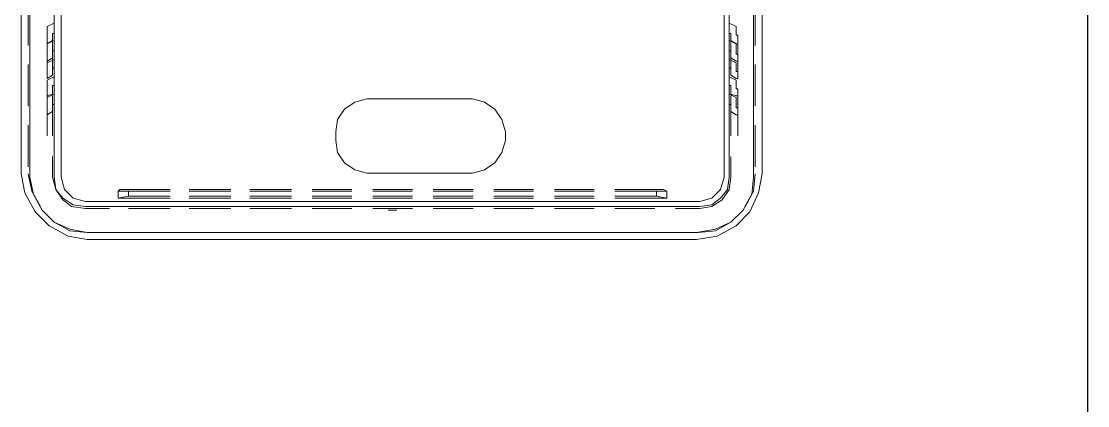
# Model space of a CAD drawing. Header units: millimetres. Extents: x 3165 to 8716, y -1118 to 2802.
# Drawn here: x 4537.2 to 4798, y -356.7 to -262.8 of the extents above; entities that cross this region are included whole.
import ezdxf

# ---------------------------------------------------------------- set-up
doc = ezdxf.new("R2010")
doc.units = ezdxf.units.MM
doc.layers.add('Camada 1', color=7, linetype='Continuous')
doc.layers.add('ELETRICA', color=3, linetype='Continuous')

msp = doc.modelspace()

# ---------------------------------------------------------------- linework, layer by layer
at = {"layer": 'Camada 1', "lineweight": 9}
for points in [[(4539.35, -118.88), (4539.35, -118.88), (4539.35, -300.92), (4539.35, -300.92)], [(4716.3, -118.88), (4716.3, -118.88), (4716.3, -300.92), (4716.3, -300.92)], [(4545.27, -300.92), (4545.27, -300.92), (4545.27, -122.27), (4545.27, -122.27)], [(4546.97, -300.92), (4546.97, -300.92), (4546.97, -122.27), (4546.97, -122.27)], [(4709.1, -122.27), (4709.1, -122.27), (4709.1, -300.92), (4709.1, -300.92)], [(4710.37, -122.27), (4710.37, -122.27), (4710.37, -300.92), (4710.37, -300.92)], [(4537.23, -123.54), (4537.23, -123.54), (4537.23, -300.07), (4537.23, -300.07)], [(4718.42, -123.54), (4718.42, -123.54), (4718.42, -300.07), (4718.42, -300.07)], [(4538.92, -258.58), (4538.92, -258.58), (4538.92, -268.74), (4538.92, -268.74)], [(4716.72, -258.58), (4716.72, -258.58), (4716.72, -268.74), (4716.72, -268.74)], [(4543.58, -266.2), (4543.58, -266.2), (4543.58, -264.09), (4543.58, -264.09)], [(4543.58, -266.2), (4543.58, -266.2), (4543.58, -265.78), (4543.58, -265.78)], [(4544.85, -265.78), (4544.85, -265.78), (4544.85, -267.47), (4544.85, -267.47)], [(4544.85, -265.78), (4544.85, -265.78), (4545.27, -265.78), (4545.27, -265.78)], [(4710.8, -265.78), (4710.8, -265.78), (4710.37, -265.78), (4710.37, -265.78)], [(4710.8, -265.78), (4710.8, -265.78), (4710.8, -267.47), (4710.8, -267.47)], [(4543.58, -266.2), (4543.58, -266.2), (4543.58, -275.94), (4543.58, -275.94)], [(4543.58, -268.32), (4543.58, -268.32), (4543.58, -266.2), (4543.58, -266.2)], [(4545.27, -267.47), (4545.27, -267.47), (4543.58, -268.32), (4543.58, -268.32)], [(4544.85, -275.94), (4544.85, -275.94), (4544.85, -266.2), (4544.85, -266.2)], [(4710.8, -266.2), (4710.8, -266.2), (4710.8, -275.94), (4710.8, -275.94)], [(4712.49, -266.2), (4712.49, -266.2), (4712.07, -266.2), (4712.07, -266.2)], [(4712.49, -275.94), (4712.49, -275.94), (4712.49, -266.2), (4712.49, -266.2)], [(4712.49, -268.32), (4712.49, -268.32), (4712.49, -266.2), (4712.49, -266.2)], [(4543.58, -272.55), (4543.58, -272.55), (4543.58, -270.86), (4543.58, -270.86)], [(4712.49, -272.55), (4712.49, -272.55), (4712.49, -270.86), (4712.49, -270.86)], [(4538.92, -273.4), (4538.92, -273.4), (4538.92, -283.56), (4538.92, -283.56)], [(4543.58, -272.55), (4543.58, -272.55), (4544.85, -271.71), (4544.85, -271.71)], [(4716.72, -273.4), (4716.72, -273.4), (4716.72, -283.56), (4716.72, -283.56)], [(4543.58, -277.21), (4543.58, -277.21), (4545.27, -276.36), (4545.27, -276.36)], [(4543.58, -276.79), (4543.58, -276.79), (4543.58, -276.36), (4543.58, -276.36)], [(4544.85, -274.25), (4544.85, -274.25), (4545.27, -274.25), (4545.27, -274.25)], [(4544.85, -274.25), (4544.85, -274.25), (4544.85, -275.94), (4544.85, -275.94)], [(4712.07, -277.21), (4712.07, -277.21), (4710.37, -276.36), (4710.37, -276.36)], [(4712.07, -276.79), (4712.07, -276.79), (4710.8, -275.94), (4710.8, -275.94)], [(4712.49, -276.79), (4712.49, -276.79), (4712.49, -275.09), (4712.49, -275.09)], [(4543.58, -279.33), (4543.58, -279.33), (4543.58, -277.21), (4543.58, -277.21)], [(4544.85, -278.48), (4544.85, -278.48), (4545.27, -278.48), (4545.27, -278.48)], [(4544.85, -278.48), (4544.85, -278.48), (4544.85, -280.6), (4544.85, -280.6)], [(4710.8, -278.48), (4710.8, -278.48), (4710.37, -278.48), (4710.37, -278.48)], [(4710.8, -278.48), (4710.8, -278.48), (4710.8, -280.6), (4710.8, -280.6)], [(4712.07, -276.79), (4712.07, -276.79), (4712.49, -276.79), (4712.49, -276.79)], [(4543.58, -281.02), (4543.58, -281.02), (4543.58, -279.33), (4543.58, -279.33)], [(4543.58, -281.44), (4543.58, -281.44), (4545.27, -280.6), (4545.27, -280.6)], [(4543.58, -281.02), (4543.58, -281.02), (4544.85, -280.6), (4544.85, -280.6)], [(4543.58, -281.02), (4543.58, -281.02), (4543.58, -280.6), (4543.58, -280.6)], [(4543.58, -281.02), (4543.58, -281.02), (4543.58, -290.76), (4543.58, -290.76)], [(4543.58, -283.98), (4543.58, -283.98), (4543.58, -281.44), (4543.58, -281.44)], [(4544.85, -290.76), (4544.85, -290.76), (4544.85, -281.02), (4544.85, -281.02)], [(4712.07, -281.44), (4712.07, -281.44), (4710.37, -280.6), (4710.37, -280.6)], [(4712.07, -281.02), (4712.07, -281.02), (4710.8, -280.6), (4710.8, -280.6)], [(4710.8, -281.02), (4710.8, -281.02), (4710.8, -290.76), (4710.8, -290.76)], [(4712.07, -281.02), (4712.07, -281.02), (4712.49, -281.02), (4712.49, -281.02)], [(4712.07, -283.98), (4712.07, -283.98), (4712.07, -281.44), (4712.07, -281.44)], [(4712.49, -281.02), (4712.49, -281.02), (4712.49, -279.33), (4712.49, -279.33)], [(4712.49, -290.76), (4712.49, -290.76), (4712.49, -281.02), (4712.49, -281.02)], [(4543.58, -283.98), (4543.58, -283.98), (4543.58, -283.56), (4543.58, -283.56)], [(4543.58, -285.68), (4543.58, -285.68), (4543.58, -283.98), (4543.58, -283.98)], [(4544.85, -283.14), (4544.85, -283.14), (4545.27, -283.14), (4545.27, -283.14)], [(4544.85, -283.14), (4544.85, -283.14), (4544.85, -284.83), (4544.85, -284.83)], [(4710.8, -283.14), (4710.8, -283.14), (4710.37, -283.14), (4710.37, -283.14)], [(4710.8, -283.14), (4710.8, -283.14), (4710.8, -284.83), (4710.8, -284.83)], [(4712.49, -283.98), (4712.49, -283.98), (4712.07, -283.98), (4712.07, -283.98)], [(4712.49, -285.68), (4712.49, -285.68), (4712.49, -283.98), (4712.49, -283.98)], [(4543.58, -285.68), (4543.58, -285.68), (4544.85, -284.83), (4544.85, -284.83)], [(4543.58, -285.68), (4543.58, -285.68), (4543.58, -285.25), (4543.58, -285.25)], [(4712.07, -285.68), (4712.07, -285.68), (4710.8, -284.83), (4710.8, -284.83)], [(4712.49, -285.68), (4712.49, -285.68), (4712.07, -285.68), (4712.07, -285.68)], [(4538.92, -288.22), (4538.92, -288.22), (4538.92, -298.38), (4538.92, -298.38)], [(4716.72, -288.22), (4716.72, -288.22), (4716.72, -298.38), (4716.72, -298.38)], [(4614.13, -291.9), (4614.13, -291.9), (4614.13, -289.78), (4614.13, -289.78)], [(4655.62, -289.78), (4655.62, -289.78), (4655.62, -291.9), (4655.62, -291.9)], [(4544.85, -300.92), (4544.85, -300.92), (4544.85, -295.84), (4544.85, -295.84)], [(4710.8, -295.84), (4710.8, -295.84), (4710.8, -300.92), (4710.8, -300.92)], [(4563.48, -304.3), (4563.48, -304.3), (4560.94, -304.3), (4560.94, -304.3)], [(4573.64, -303.88), (4573.64, -303.88), (4561.36, -303.88), (4561.36, -303.88)], [(4573.64, -304.3), (4573.64, -304.3), (4563.9, -304.3), (4563.9, -304.3)], [(4588.45, -303.88), (4588.45, -303.88), (4578.29, -303.88), (4578.29, -303.88)], [(4588.45, -304.3), (4588.45, -304.3), (4578.29, -304.3), (4578.29, -304.3)], [(4603.27, -303.88), (4603.27, -303.88), (4593.11, -303.88), (4593.11, -303.88)], [(4603.27, -304.3), (4603.27, -304.3), (4593.11, -304.3), (4593.11, -304.3)], [(4618.09, -303.88), (4618.09, -303.88), (4608.35, -303.88), (4608.35, -303.88)], [(4618.09, -304.3), (4618.09, -304.3), (4608.35, -304.3), (4608.35, -304.3)], [(4632.9, -303.88), (4632.9, -303.88), (4623.17, -303.88), (4623.17, -303.88)], [(4632.9, -304.3), (4632.9, -304.3), (4623.17, -304.3), (4623.17, -304.3)], [(4647.72, -303.88), (4647.72, -303.88), (4637.98, -303.88), (4637.98, -303.88)], [(4647.72, -304.3), (4647.72, -304.3), (4637.98, -304.3), (4637.98, -304.3)], [(4662.54, -303.88), (4662.54, -303.88), (4652.8, -303.88), (4652.8, -303.88)], [(4662.54, -304.3), (4662.54, -304.3), (4652.8, -304.3), (4652.8, -304.3)], [(4677.35, -303.88), (4677.35, -303.88), (4667.62, -303.88), (4667.62, -303.88)], [(4677.35, -304.3), (4677.35, -304.3), (4667.62, -304.3), (4667.62, -304.3)], [(4694.29, -303.88), (4694.29, -303.88), (4682.43, -303.88), (4682.43, -303.88)], [(4692.17, -304.3), (4692.17, -304.3), (4682.43, -304.3), (4682.43, -304.3)], [(4692.59, -304.3), (4692.59, -304.3), (4695.13, -304.3), (4695.13, -304.3)], [(4703.18, -306.84), (4703.18, -306.84), (4552.89, -306.84), (4552.89, -306.84)], [(4560.94, -306), (4560.94, -306), (4563.48, -305.57), (4563.48, -305.57)], [(4561.36, -306), (4561.36, -306), (4573.64, -306), (4573.64, -306)], [(4563.9, -305.57), (4563.9, -305.57), (4573.64, -305.57), (4573.64, -305.57)], [(4578.29, -305.57), (4578.29, -305.57), (4588.45, -305.57), (4588.45, -305.57)], [(4578.29, -306), (4578.29, -306), (4588.45, -306), (4588.45, -306)], [(4593.11, -305.57), (4593.11, -305.57), (4603.27, -305.57), (4603.27, -305.57)], [(4593.11, -306), (4593.11, -306), (4603.27, -306), (4603.27, -306)], [(4608.35, -305.57), (4608.35, -305.57), (4618.09, -305.57), (4618.09, -305.57)], [(4608.35, -306), (4608.35, -306), (4618.09, -306), (4618.09, -306)], [(4623.17, -305.57), (4623.17, -305.57), (4632.9, -305.57), (4632.9, -305.57)], [(4623.17, -306), (4623.17, -306), (4632.9, -306), (4632.9, -306)], [(4637.98, -305.57), (4637.98, -305.57), (4647.72, -305.57), (4647.72, -305.57)], [(4637.98, -306), (4637.98, -306), (4647.72, -306), (4647.72, -306)], [(4652.8, -305.57), (4652.8, -305.57), (4662.54, -305.57), (4662.54, -305.57)], [(4652.8, -306), (4652.8, -306), (4662.54, -306), (4662.54, -306)], [(4667.62, -305.57), (4667.62, -305.57), (4677.35, -305.57), (4677.35, -305.57)], [(4667.62, -306), (4667.62, -306), (4677.35, -306), (4677.35, -306)], [(4682.43, -305.57), (4682.43, -305.57), (4692.17, -305.57), (4692.17, -305.57)], [(4682.43, -306), (4682.43, -306), (4694.29, -306), (4694.29, -306)], [(4695.13, -306), (4695.13, -306), (4692.59, -305.57), (4692.59, -305.57)], [(4703.18, -308.11), (4703.18, -308.11), (4552.89, -308.11), (4552.89, -308.11)], [(4558.82, -308.54), (4558.82, -308.54), (4552.89, -308.54), (4552.89, -308.54)], [(4573.64, -308.54), (4573.64, -308.54), (4563.48, -308.54), (4563.48, -308.54)], [(4588.45, -308.54), (4588.45, -308.54), (4578.29, -308.54), (4578.29, -308.54)], [(4603.27, -308.54), (4603.27, -308.54), (4593.11, -308.54), (4593.11, -308.54)], [(4618.09, -308.54), (4618.09, -308.54), (4608.35, -308.54), (4608.35, -308.54)], [(4632.9, -308.54), (4632.9, -308.54), (4623.17, -308.54), (4623.17, -308.54)], [(4626.98, -308.96), (4626.98, -308.96), (4629.09, -308.96), (4629.09, -308.96)], [(4647.72, -308.54), (4647.72, -308.54), (4637.98, -308.54), (4637.98, -308.54)], [(4662.54, -308.54), (4662.54, -308.54), (4652.8, -308.54), (4652.8, -308.54)], [(4677.35, -308.54), (4677.35, -308.54), (4667.62, -308.54), (4667.62, -308.54)], [(4692.17, -308.54), (4692.17, -308.54), (4682.43, -308.54), (4682.43, -308.54)], [(4703.18, -308.54), (4703.18, -308.54), (4697.25, -308.54), (4697.25, -308.54)], [(4702.75, -314.46), (4702.75, -314.46), (4553.32, -314.46), (4553.32, -314.46)], [(4555.01, -314.46), (4555.01, -314.46), (4566.02, -314.46), (4566.02, -314.46)], [(4571.1, -314.46), (4571.1, -314.46), (4580.83, -314.46), (4580.83, -314.46)], [(4585.91, -314.46), (4585.91, -314.46), (4595.65, -314.46), (4595.65, -314.46)], [(4600.73, -314.46), (4600.73, -314.46), (4610.47, -314.46), (4610.47, -314.46)], [(4615.55, -314.46), (4615.55, -314.46), (4625.28, -314.46), (4625.28, -314.46)], [(4630.36, -314.46), (4630.36, -314.46), (4640.1, -314.46), (4640.1, -314.46)], [(4645.18, -314.46), (4645.18, -314.46), (4655.34, -314.46), (4655.34, -314.46)], [(4660, -314.46), (4660, -314.46), (4670.16, -314.46), (4670.16, -314.46)], [(4674.81, -314.46), (4674.81, -314.46), (4684.97, -314.46), (4684.97, -314.46)], [(4689.63, -314.46), (4689.63, -314.46), (4700.64, -314.46), (4700.64, -314.46)], [(4553.32, -316.16), (4553.32, -316.16), (4702.33, -316.16), (4702.33, -316.16)]]:
    msp.add_open_spline(points, degree=3, dxfattribs=at)
for points, knots in [([(4543.58, -264.09), (4543.58, -264.09), (4545.27, -263.24), (4545.27, -263.24), (4545.27, -263.24), (4545.27, -263.24), (4543.58, -264.09), (4543.58, -264.09), (4543.58, -264.09), (4543.58, -264.09), (4543.58, -265.78), (4543.58, -265.78)], [0, 0, 0, 0, 0.25, 0.25, 0.25, 0.25, 0.5, 0.5, 0.5, 0.5, 1, 1, 1, 1]), ([(4712.07, -264.09), (4712.07, -264.09), (4710.37, -263.24), (4710.37, -263.24), (4710.37, -263.24), (4710.37, -263.24), (4712.07, -264.09), (4712.07, -264.09)], [0, 0, 0, 0, 0.333333, 0.333333, 0.333333, 0.333333, 1, 1, 1, 1]), ([(4712.07, -265.78), (4712.07, -265.78), (4712.07, -264.09), (4712.07, -264.09), (4712.07, -264.09), (4712.07, -264.09), (4712.07, -266.2), (4712.07, -266.2)], [0, 0, 0, 0, 0.333333, 0.333333, 0.333333, 0.333333, 1, 1, 1, 1]), ([(4543.58, -270.86), (4543.58, -270.86), (4543.58, -268.32), (4543.58, -268.32), (4543.58, -268.32), (4543.58, -268.32), (4544.85, -267.47), (4544.85, -267.47)], [0, 0, 0, 0, 0.333333, 0.333333, 0.333333, 0.333333, 1, 1, 1, 1]), ([(4712.49, -268.32), (4712.49, -268.32), (4712.07, -268.32), (4712.07, -268.32), (4712.07, -268.32), (4712.07, -268.32), (4710.37, -267.47), (4710.37, -267.47)], [0, 0, 0, 0, 0.333333, 0.333333, 0.333333, 0.333333, 1, 1, 1, 1]), ([(4710.8, -267.47), (4710.8, -267.47), (4712.07, -268.32), (4712.07, -268.32), (4712.07, -268.32), (4712.07, -268.32), (4712.07, -270.86), (4712.07, -270.86), (4712.07, -270.86), (4712.07, -270.86), (4712.49, -270.86), (4712.49, -270.86)], [0, 0, 0, 0, 0.25, 0.25, 0.25, 0.25, 0.5, 0.5, 0.5, 0.5, 1, 1, 1, 1]), ([(4545.27, -270.01), (4545.27, -270.01), (4544.85, -270.01), (4544.85, -270.01), (4544.85, -270.01), (4544.85, -270.01), (4544.85, -271.71), (4544.85, -271.71)], [0, 0, 0, 0, 0.333333, 0.333333, 0.333333, 0.333333, 1, 1, 1, 1]), ([(4710.8, -271.71), (4710.8, -271.71), (4710.8, -270.01), (4710.8, -270.01), (4710.8, -270.01), (4710.8, -270.01), (4710.37, -270.01), (4710.37, -270.01)], [0, 0, 0, 0, 0.333333, 0.333333, 0.333333, 0.333333, 1, 1, 1, 1]), ([(4545.27, -272.13), (4545.27, -272.13), (4543.58, -272.98), (4543.58, -272.98), (4543.58, -272.98), (4543.58, -272.98), (4543.58, -275.09), (4543.58, -275.09)], [0, 0, 0, 0, 0.333333, 0.333333, 0.333333, 0.333333, 1, 1, 1, 1]), ([(4712.49, -275.09), (4712.49, -275.09), (4712.07, -275.09), (4712.07, -275.09), (4712.07, -275.09), (4712.07, -275.09), (4712.07, -272.98), (4712.07, -272.98), (4712.07, -272.98), (4712.07, -272.98), (4710.37, -272.13), (4710.37, -272.13)], [0, 0, 0, 0, 0.25, 0.25, 0.25, 0.25, 0.5, 0.5, 0.5, 0.5, 1, 1, 1, 1]), ([(4710.8, -271.71), (4710.8, -271.71), (4712.07, -272.55), (4712.07, -272.55), (4712.07, -272.55), (4712.07, -272.55), (4712.49, -272.55), (4712.49, -272.55)], [0, 0, 0, 0, 0.333333, 0.333333, 0.333333, 0.333333, 1, 1, 1, 1]), ([(4544.85, -275.94), (4544.85, -275.94), (4543.58, -276.79), (4543.58, -276.79), (4543.58, -276.79), (4543.58, -276.79), (4543.58, -275.09), (4543.58, -275.09)], [0, 0, 0, 0, 0.333333, 0.333333, 0.333333, 0.333333, 1, 1, 1, 1]), ([(4710.37, -274.25), (4710.37, -274.25), (4710.8, -274.25), (4710.8, -274.25), (4710.8, -274.25), (4710.8, -274.25), (4710.8, -275.94), (4710.8, -275.94)], [0, 0, 0, 0, 0.333333, 0.333333, 0.333333, 0.333333, 1, 1, 1, 1]), ([(4712.07, -277.21), (4712.07, -277.21), (4712.07, -279.33), (4712.07, -279.33), (4712.07, -279.33), (4712.07, -279.33), (4712.49, -279.33), (4712.49, -279.33)], [0, 0, 0, 0, 0.333333, 0.333333, 0.333333, 0.333333, 1, 1, 1, 1]), ([(4647.57, -281.74), (4647.57, -281.74), (4621.75, -281.74), (4621.75, -281.74), (4621.75, -281.74), (4621.75, -281.74), (4618.79, -282.58), (4618.79, -282.58), (4618.79, -282.58), (4618.79, -282.58), (4616.25, -284.28), (4616.25, -284.28), (4616.25, -284.28), (4616.25, -284.28), (4614.55, -286.82), (4614.55, -286.82), (4614.55, -286.82), (4614.55, -286.82), (4614.13, -289.78), (4614.13, -289.78)], [0, 0, 0, 0, 0.166667, 0.166667, 0.166667, 0.166667, 0.333333, 0.333333, 0.333333, 0.333333, 0.5, 0.5, 0.5, 0.5, 0.666667, 0.666667, 0.666667, 0.666667, 1, 1, 1, 1]), ([(4655.62, -289.78), (4655.62, -289.78), (4654.77, -286.82), (4654.77, -286.82), (4654.77, -286.82), (4654.77, -286.82), (4653.08, -284.28), (4653.08, -284.28), (4653.08, -284.28), (4653.08, -284.28), (4650.54, -282.58), (4650.54, -282.58), (4650.54, -282.58), (4650.54, -282.58), (4647.57, -281.74), (4647.57, -281.74)], [0, 0, 0, 0, 0.2, 0.2, 0.2, 0.2, 0.4, 0.4, 0.4, 0.4, 0.6, 0.6, 0.6, 0.6, 1, 1, 1, 1]), ([(4614.13, -291.9), (4614.13, -291.9), (4614.55, -294.86), (4614.55, -294.86), (4614.55, -294.86), (4614.55, -294.86), (4616.25, -297.4), (4616.25, -297.4), (4616.25, -297.4), (4616.25, -297.4), (4618.79, -299.09), (4618.79, -299.09), (4618.79, -299.09), (4618.79, -299.09), (4621.75, -299.94), (4621.75, -299.94), (4621.75, -299.94), (4621.75, -299.94), (4647.57, -299.94), (4647.57, -299.94)], [0, 0, 0, 0, 0.166667, 0.166667, 0.166667, 0.166667, 0.333333, 0.333333, 0.333333, 0.333333, 0.5, 0.5, 0.5, 0.5, 0.666667, 0.666667, 0.666667, 0.666667, 1, 1, 1, 1]), ([(4647.57, -299.94), (4647.57, -299.94), (4650.54, -299.09), (4650.54, -299.09), (4650.54, -299.09), (4650.54, -299.09), (4653.08, -297.4), (4653.08, -297.4), (4653.08, -297.4), (4653.08, -297.4), (4654.77, -294.86), (4654.77, -294.86), (4654.77, -294.86), (4654.77, -294.86), (4655.62, -291.9), (4655.62, -291.9)], [0, 0, 0, 0, 0.2, 0.2, 0.2, 0.2, 0.4, 0.4, 0.4, 0.4, 0.6, 0.6, 0.6, 0.6, 1, 1, 1, 1]), ([(4537.23, -300.07), (4537.23, -300.07), (4538.08, -304.73), (4538.08, -304.73), (4538.08, -304.73), (4538.08, -304.73), (4540.62, -309.38), (4540.62, -309.38), (4540.62, -309.38), (4540.62, -309.38), (4544, -312.77), (4544, -312.77), (4544, -312.77), (4544, -312.77), (4548.66, -315.31), (4548.66, -315.31), (4548.66, -315.31), (4548.66, -315.31), (4553.32, -316.16), (4553.32, -316.16)], [0, 0, 0, 0, 0.166667, 0.166667, 0.166667, 0.166667, 0.333333, 0.333333, 0.333333, 0.333333, 0.5, 0.5, 0.5, 0.5, 0.666667, 0.666667, 0.666667, 0.666667, 1, 1, 1, 1]), ([(4538.92, -300.07), (4538.92, -300.07), (4539.77, -304.3), (4539.77, -304.3), (4539.77, -304.3), (4539.77, -304.3), (4541.89, -308.11), (4541.89, -308.11)], [0, 0, 0, 0, 0.333333, 0.333333, 0.333333, 0.333333, 1, 1, 1, 1]), ([(4539.35, -300.92), (4539.35, -300.92), (4540.19, -305.15), (4540.19, -305.15), (4540.19, -305.15), (4540.19, -305.15), (4542.31, -308.96), (4542.31, -308.96), (4542.31, -308.96), (4542.31, -308.96), (4545.27, -311.92), (4545.27, -311.92), (4545.27, -311.92), (4545.27, -311.92), (4549.08, -314.04), (4549.08, -314.04), (4549.08, -314.04), (4549.08, -314.04), (4553.32, -314.46), (4553.32, -314.46)], [0, 0, 0, 0, 0.166667, 0.166667, 0.166667, 0.166667, 0.333333, 0.333333, 0.333333, 0.333333, 0.5, 0.5, 0.5, 0.5, 0.666667, 0.666667, 0.666667, 0.666667, 1, 1, 1, 1]), ([(4544.85, -300.92), (4544.85, -300.92), (4545.7, -303.88), (4545.7, -303.88), (4545.7, -303.88), (4545.7, -303.88), (4547.39, -306.42), (4547.39, -306.42), (4547.39, -306.42), (4547.39, -306.42), (4549.51, -308.11), (4549.51, -308.11), (4549.51, -308.11), (4549.51, -308.11), (4552.89, -308.54), (4552.89, -308.54)], [0, 0, 0, 0, 0.2, 0.2, 0.2, 0.2, 0.4, 0.4, 0.4, 0.4, 0.6, 0.6, 0.6, 0.6, 1, 1, 1, 1]), ([(4545.27, -300.92), (4545.27, -300.92), (4545.7, -303.88), (4545.7, -303.88), (4545.7, -303.88), (4545.7, -303.88), (4547.39, -306), (4547.39, -306), (4547.39, -306), (4547.39, -306), (4549.93, -307.69), (4549.93, -307.69), (4549.93, -307.69), (4549.93, -307.69), (4552.89, -308.11), (4552.89, -308.11)], [0, 0, 0, 0, 0.2, 0.2, 0.2, 0.2, 0.4, 0.4, 0.4, 0.4, 0.6, 0.6, 0.6, 0.6, 1, 1, 1, 1]), ([(4546.97, -300.92), (4546.97, -300.92), (4547.81, -303.88), (4547.81, -303.88), (4547.81, -303.88), (4547.81, -303.88), (4549.93, -306), (4549.93, -306), (4549.93, -306), (4549.93, -306), (4552.89, -306.84), (4552.89, -306.84)], [0, 0, 0, 0, 0.25, 0.25, 0.25, 0.25, 0.5, 0.5, 0.5, 0.5, 1, 1, 1, 1]), ([(4702.33, -316.16), (4702.33, -316.16), (4707.41, -315.31), (4707.41, -315.31), (4707.41, -315.31), (4707.41, -315.31), (4712.07, -312.77), (4712.07, -312.77), (4712.07, -312.77), (4712.07, -312.77), (4715.45, -309.38), (4715.45, -309.38), (4715.45, -309.38), (4715.45, -309.38), (4717.57, -304.73), (4717.57, -304.73), (4717.57, -304.73), (4717.57, -304.73), (4718.42, -300.07), (4718.42, -300.07)], [0, 0, 0, 0, 0.166667, 0.166667, 0.166667, 0.166667, 0.333333, 0.333333, 0.333333, 0.333333, 0.5, 0.5, 0.5, 0.5, 0.666667, 0.666667, 0.666667, 0.666667, 1, 1, 1, 1]), ([(4702.75, -314.46), (4702.75, -314.46), (4706.99, -314.04), (4706.99, -314.04), (4706.99, -314.04), (4706.99, -314.04), (4710.8, -311.92), (4710.8, -311.92), (4710.8, -311.92), (4710.8, -311.92), (4713.76, -308.96), (4713.76, -308.96), (4713.76, -308.96), (4713.76, -308.96), (4715.88, -305.15), (4715.88, -305.15), (4715.88, -305.15), (4715.88, -305.15), (4716.3, -300.92), (4716.3, -300.92)], [0, 0, 0, 0, 0.166667, 0.166667, 0.166667, 0.166667, 0.333333, 0.333333, 0.333333, 0.333333, 0.5, 0.5, 0.5, 0.5, 0.666667, 0.666667, 0.666667, 0.666667, 1, 1, 1, 1]), ([(4703.18, -308.54), (4703.18, -308.54), (4706.14, -308.11), (4706.14, -308.11), (4706.14, -308.11), (4706.14, -308.11), (4708.68, -306.42), (4708.68, -306.42), (4708.68, -306.42), (4708.68, -306.42), (4710.37, -303.88), (4710.37, -303.88), (4710.37, -303.88), (4710.37, -303.88), (4710.8, -300.92), (4710.8, -300.92)], [0, 0, 0, 0, 0.2, 0.2, 0.2, 0.2, 0.4, 0.4, 0.4, 0.4, 0.6, 0.6, 0.6, 0.6, 1, 1, 1, 1]), ([(4703.18, -306.84), (4703.18, -306.84), (4706.14, -306), (4706.14, -306), (4706.14, -306), (4706.14, -306), (4708.26, -303.88), (4708.26, -303.88), (4708.26, -303.88), (4708.26, -303.88), (4709.1, -300.92), (4709.1, -300.92)], [0, 0, 0, 0, 0.25, 0.25, 0.25, 0.25, 0.5, 0.5, 0.5, 0.5, 1, 1, 1, 1]), ([(4703.18, -308.11), (4703.18, -308.11), (4706.14, -307.69), (4706.14, -307.69), (4706.14, -307.69), (4706.14, -307.69), (4708.26, -306), (4708.26, -306), (4708.26, -306), (4708.26, -306), (4709.95, -303.88), (4709.95, -303.88), (4709.95, -303.88), (4709.95, -303.88), (4710.37, -300.92), (4710.37, -300.92)], [0, 0, 0, 0, 0.2, 0.2, 0.2, 0.2, 0.4, 0.4, 0.4, 0.4, 0.6, 0.6, 0.6, 0.6, 1, 1, 1, 1]), ([(4714.18, -308.11), (4714.18, -308.11), (4716.3, -304.3), (4716.3, -304.3), (4716.3, -304.3), (4716.3, -304.3), (4716.72, -300.07), (4716.72, -300.07)], [0, 0, 0, 0, 0.333333, 0.333333, 0.333333, 0.333333, 1, 1, 1, 1]), ([(4561.36, -303.88), (4561.36, -303.88), (4560.94, -304.3), (4560.94, -304.3), (4560.94, -304.3), (4560.94, -304.3), (4560.94, -304.73), (4560.94, -304.73)], [0, 0, 0, 0, 0.333333, 0.333333, 0.333333, 0.333333, 1, 1, 1, 1]), ([(4560.94, -304.73), (4560.94, -304.73), (4560.94, -306), (4560.94, -306), (4560.94, -306), (4560.94, -306), (4561.36, -306), (4561.36, -306)], [0, 0, 0, 0, 0.333333, 0.333333, 0.333333, 0.333333, 1, 1, 1, 1]), ([(4563.9, -304.3), (4563.9, -304.3), (4563.48, -304.3), (4563.48, -304.3), (4563.48, -304.3), (4563.48, -304.3), (4563.48, -304.73), (4563.48, -304.73)], [0, 0, 0, 0, 0.333333, 0.333333, 0.333333, 0.333333, 1, 1, 1, 1]), ([(4563.48, -304.73), (4563.48, -304.73), (4563.48, -305.57), (4563.48, -305.57), (4563.48, -305.57), (4563.48, -305.57), (4563.9, -305.57), (4563.9, -305.57)], [0, 0, 0, 0, 0.333333, 0.333333, 0.333333, 0.333333, 1, 1, 1, 1]), ([(4692.59, -304.73), (4692.59, -304.73), (4692.59, -304.3), (4692.59, -304.3), (4692.59, -304.3), (4692.59, -304.3), (4692.17, -304.3), (4692.17, -304.3)], [0, 0, 0, 0, 0.333333, 0.333333, 0.333333, 0.333333, 1, 1, 1, 1]), ([(4692.17, -305.57), (4692.17, -305.57), (4692.59, -305.57), (4692.59, -305.57), (4692.59, -305.57), (4692.59, -305.57), (4692.59, -304.73), (4692.59, -304.73)], [0, 0, 0, 0, 0.333333, 0.333333, 0.333333, 0.333333, 1, 1, 1, 1]), ([(4695.13, -304.73), (4695.13, -304.73), (4695.13, -304.3), (4695.13, -304.3), (4695.13, -304.3), (4695.13, -304.3), (4694.29, -303.88), (4694.29, -303.88)], [0, 0, 0, 0, 0.333333, 0.333333, 0.333333, 0.333333, 1, 1, 1, 1]), ([(4694.29, -306), (4694.29, -306), (4695.13, -306), (4695.13, -306), (4695.13, -306), (4695.13, -306), (4695.13, -304.73), (4695.13, -304.73)], [0, 0, 0, 0, 0.333333, 0.333333, 0.333333, 0.333333, 1, 1, 1, 1]), ([(4545.27, -311.92), (4545.27, -311.92), (4549.08, -313.62), (4549.08, -313.62), (4549.08, -313.62), (4549.08, -313.62), (4553.32, -314.46), (4553.32, -314.46)], [0, 0, 0, 0, 0.333333, 0.333333, 0.333333, 0.333333, 1, 1, 1, 1]), ([(4702.33, -314.46), (4702.33, -314.46), (4706.99, -313.62), (4706.99, -313.62), (4706.99, -313.62), (4706.99, -313.62), (4710.8, -311.92), (4710.8, -311.92)], [0, 0, 0, 0, 0.333333, 0.333333, 0.333333, 0.333333, 1, 1, 1, 1])]:
    msp.add_open_spline(points, degree=3, knots=knots, dxfattribs=at)
at = {"layer": 'ELETRICA', "color": 0}
msp.add_line((4798.04, 77.83), (4798.04, -626.38), dxfattribs=at)

doc.saveas('drawing.dxf')
